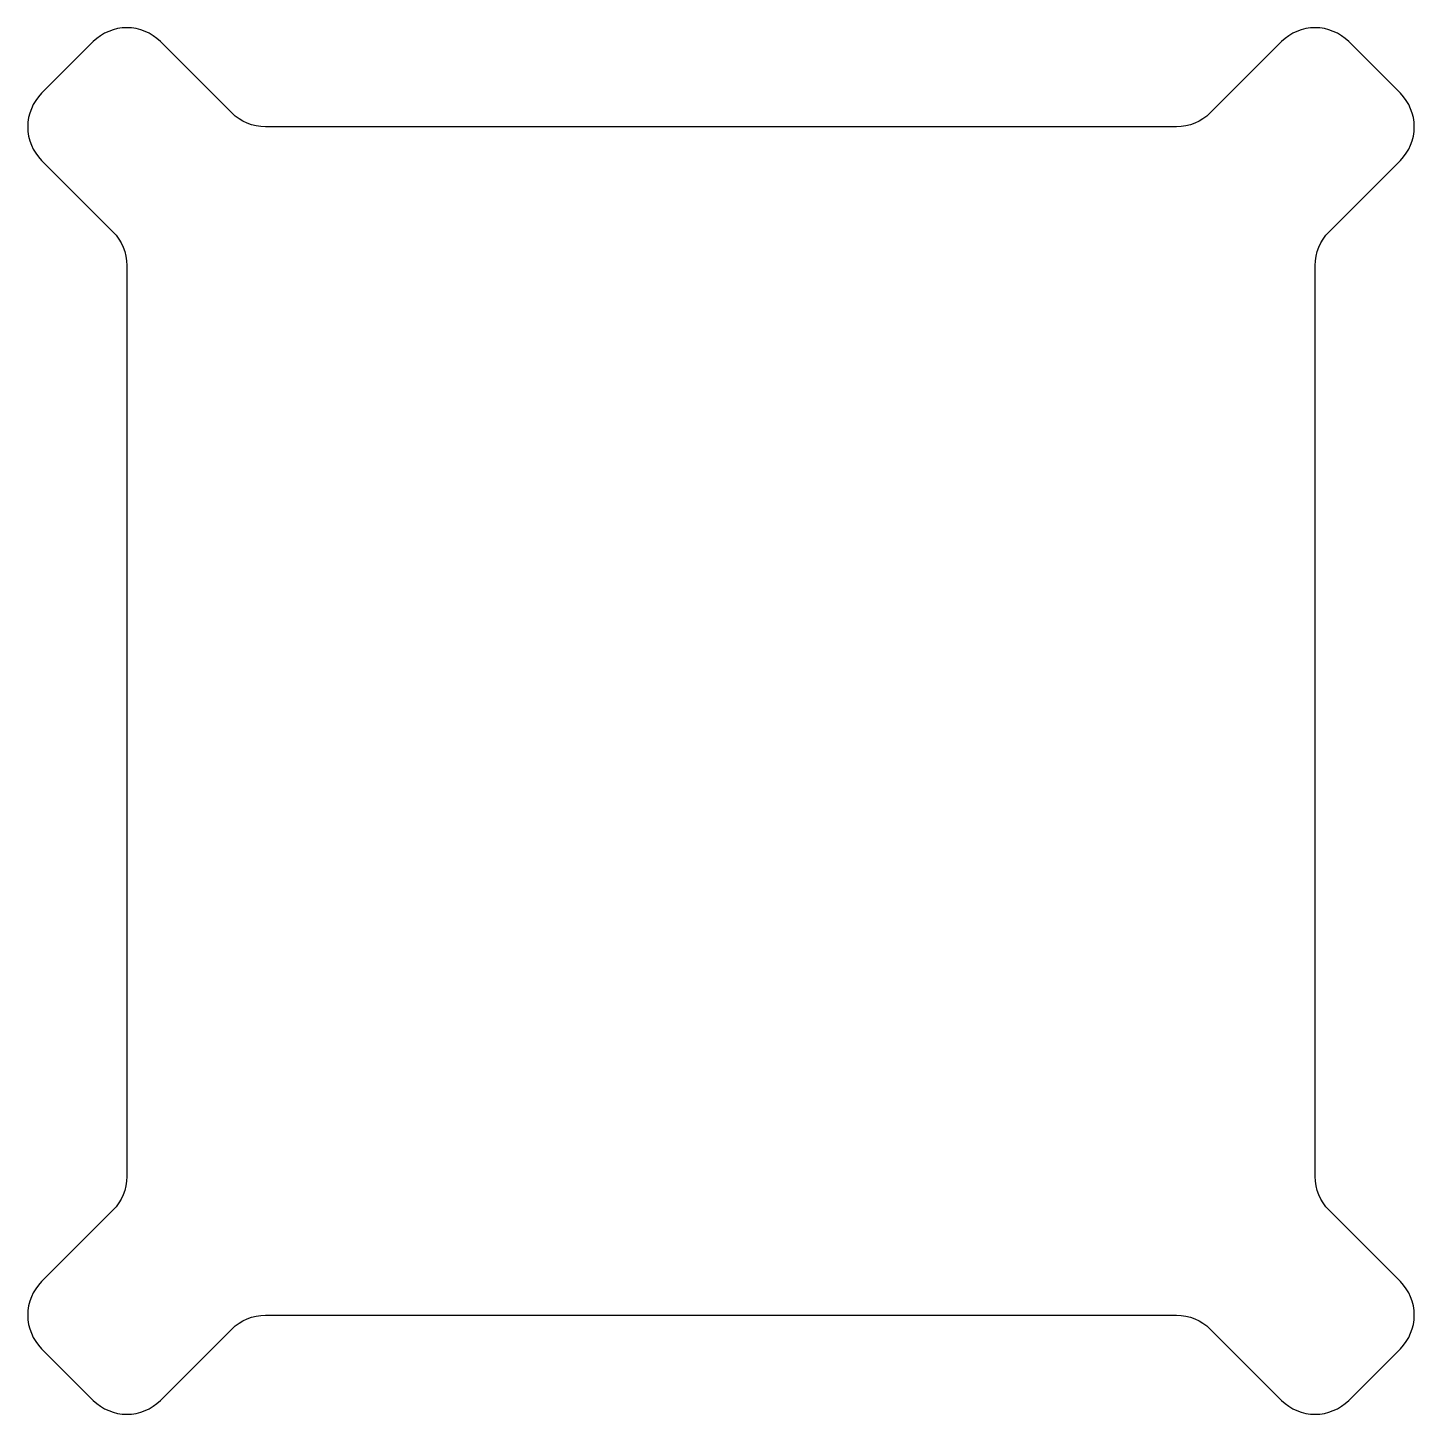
# Model space of a CAD drawing. Header units: millimetres. Extents: x -29.2 to 29.2, y -29.2 to 29.2.
import ezdxf

# ---------------------------------------------------------------- set-up
doc = ezdxf.new("R2010")
doc.units = ezdxf.units.MM

msp = doc.modelspace()

# ---------------------------------------------------------------- linework, layer by layer
msp.add_lwpolyline([(-26.414, -28.586, 0.414214), (-23.586, -28.586), (-20.586, -25.586, -0.198912), (-19.172, -25), (19.172, -25, -0.198912), (20.586, -25.586), (23.586, -28.586, 0.414214), (26.414, -28.586), (28.586, -26.414, 0.414214), (28.586, -23.586), (25.586, -20.586, -0.198912), (25, -19.172), (25, 19.172, -0.198912), (25.586, 20.586), (28.586, 23.586, 0.414214), (28.586, 26.414), (26.414, 28.586, 0.414214), (23.586, 28.586), (20.586, 25.586, -0.198912), (19.172, 25), (-19.172, 25, -0.198912), (-20.586, 25.586), (-23.586, 28.586, 0.414214), (-26.414, 28.586), (-28.586, 26.414, 0.414214), (-28.586, 23.586), (-25.586, 20.586, -0.198912), (-25, 19.172), (-25, -19.172, -0.198912), (-25.586, -20.586), (-28.586, -23.586, 0.414214), (-28.586, -26.414)], format="xyb", close=True)

doc.saveas('drawing.dxf')
